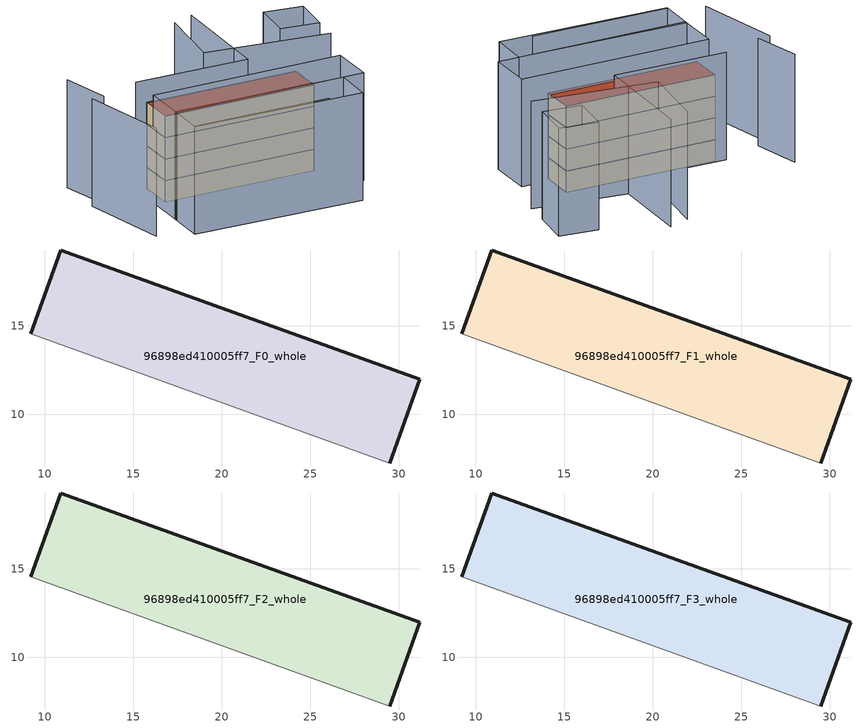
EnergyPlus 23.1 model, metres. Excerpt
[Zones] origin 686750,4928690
96898ed410005ff7_F0_whole
 floor ground (EU_floor_Construction): 29.47,7.25 31.18,11.97 10.9,19.28 9.19,14.55 z0
 wall outside (EU_wall_Construction): 9.19,14.55 10.9,19.28 31.18,11.97 29.47,7.25 z0:3
 wall adiabatic (EU_wall_Construction): 29.47,7.25 9.19,14.55 z0:3
96898ed410005ff7_F1_whole
 floor to 96898ed410005ff7_F0_whole (EU_floor_Construction): 29.47,7.25 31.17,11.97 10.9,19.28 9.19,14.55 z3
 wall outside (EU_wall_Construction): 9.19,14.55 10.9,19.28 31.18,11.97 29.47,7.25 z3:6
 wall adiabatic (EU_wall_Construction): 29.47,7.25 9.19,14.55 z3:6
96898ed410005ff7_F2_whole
 floor to 96898ed410005ff7_F1_whole (EU_floor_Construction): 29.47,7.25 31.17,11.97 10.9,19.28 9.19,14.55 z6
 wall outside (EU_wall_Construction): 9.19,14.55 10.9,19.28 31.18,11.97 29.47,7.25 z6:9
 wall adiabatic (EU_wall_Construction): 29.47,7.25 9.19,14.55 z6:9
96898ed410005ff7_F3_whole
 floor to 96898ed410005ff7_F2_whole (EU_floor_Construction): 29.47,7.25 31.17,11.97 10.9,19.28 9.19,14.55 z9
 wall outside (EU_wall_Construction): 9.19,14.55 10.9,19.28 31.18,11.97 29.47,7.25 z9:12
 wall adiabatic (EU_wall_Construction): 29.47,7.25 9.19,14.55 z9:12
 roof outside (EU_roof_Construction): 31.18,11.97 29.47,7.25 9.19,14.55 10.9,19.28 z12
shading: 4.3,5.01 22.51,-1.69 / 2,20.55 0.48,8.14 / 4.29,27.03 3.62,20.07 / 38.08,12.19 22.55,19.96 / 22.55,19.96 27.16,29.17 / 30.33,29.22 24.76,14.38 / 24.76,14.38 9.7,20.04 / 6.12,9.98 28.64,1.49 / 28.64,1.49 26.71,-3.64 / 26.71,-3.64 4.19,4.85 / 4.19,4.85 6.12,9.98 / 31.51,0.47 5.98,9.58 / 5.98,9.58 8.13,15.6 / 8.13,15.6 33.66,6.49 / 33.66,6.49 31.51,0.47 / 42.13,20.64 39.63,15.48 / 39.63,15.48 34.71,17.86 / 34.71,17.86 37.21,23.02 / 37.21,23.02 42.13,20.64 z0:15
[Building]
EU S2 Campaign: North Axis=0; Terrain=City; Solar Distribution=FullExterior
[Site:Location]
Bologna: Latitude=44.5; Longitude=11.25; Time Zone=1; Elevation=37
[SizingPeriod:WeatherFileDays]
AnnualSizingPeriod: Begin Month=1; Begin Day of Month=1; End Month=12; End Day of Month=31; Day of Week for Start Day=Monday; Use Weather File Daylight Saving Period=No; Use Weather File Rain and Snow Indicators=No
[MATERIAL]
EU_InternalMass_Material: Roughness=MediumRough; Thickness=0.1; Conductivity=1; Density=1800; Specific Heat=900; Thermal Absorptance=0.9; Solar Absorptance=0.7; Visible Absorptance=0.7
[MATERIAL:NOMASS] Roughness=MediumRough; Thermal Absorptance=0.9; Solar Absorptance=0.7; Visible Absorptance=0.7
Name | Thermal Resistance
EU_wall_NoMass | 0.937881
EU_roof_NoMass | 0.548572
EU_floor_NoMass | 0.71348
[CONSTRUCTION]
EU_wall_Construction: EU_wall_NoMass
EU_roof_Construction: EU_roof_NoMass
EU_floor_Construction: EU_floor_NoMass
EU_InternalMass_Construction: EU_InternalMass_Material
[ZONE] Type=1; Multiplier=1; Ceiling Height=autocalculate; Floor Area=autocalculate; Part of Total Floor Area=Yes
Name | Volume
96898ed410005ff7_F0_whole | 324.788
96898ed410005ff7_F1_whole; 96898ed410005ff7_F2_whole; 96898ed410005ff7_F3_whole | 324.789
[INTERNALMASS] Construction=EU_InternalMass_Construction; Surface Area=108.263
Name | Zone or ZoneList
96898ed410005ff7_F0_whole_EU_InternalMass | 96898ed410005ff7_F0_whole
96898ed410005ff7_F1_whole_EU_InternalMass | 96898ed410005ff7_F1_whole
96898ed410005ff7_F2_whole_EU_InternalMass | 96898ed410005ff7_F2_whole
96898ed410005ff7_F3_whole_EU_InternalMass | 96898ed410005ff7_F3_whole
[OTHEREQUIPMENT] Fuel Type=Electricity; Design Level Calculation Method=Watts/Area; Power per Zone Floor Area=1; Fraction Latent=0; Fraction Radiant=0; Fraction Lost=0; Carbon Dioxide Generation Rate=0; EndUse Subcategory=EU_Step8_InternalGains
Name | Zone or ZoneList or Space or SpaceList | Schedule
EU_Step8_InternalGain_96898ed410005ff7_F0_whole_f000 | 96898ed410005ff7_F0_whole | EU_Step8_GainSchedule_96898ed410005ff7_F0_whole_f000
EU_Step8_InternalGain_96898ed410005ff7_F1_whole_f000 | 96898ed410005ff7_F1_whole | EU_Step8_GainSchedule_96898ed410005ff7_F1_whole_f000
EU_Step8_InternalGain_96898ed410005ff7_F2_whole_f000 | 96898ed410005ff7_F2_whole | EU_Step8_GainSchedule_96898ed410005ff7_F2_whole_f000
EU_Step8_InternalGain_96898ed410005ff7_F3_whole_f000 | 96898ed410005ff7_F3_whole | EU_Step8_GainSchedule_96898ed410005ff7_F3_whole_f000
[ZONEVENTILATION:DESIGNFLOWRATE] Schedule=EU_AlwaysOn; Design Flow Rate Calculation Method=AirChanges/Hour; Air Changes per Hour=0.687892; Ventilation Type=Natural; Fan Pressure Rise=0; Fan Total Efficiency=1; Constant Term Coefficient=1; Temperature Term Coefficient=0; Velocity Term Coefficient=0; Velocity Squared Term Coefficient=0; Minimum Indoor Temperature=-100; Maximum Indoor Temperature=100; Delta Temperature=-100; Minimum Outdoor Temperature=-100; Maximum Outdoor Temperature=100; Maximum Wind Speed=40
Name | Zone or ZoneList or Space or SpaceList
EU_ConstantAir_96898ed410005ff7_F0_whole | 96898ed410005ff7_F0_whole
EU_ConstantAir_96898ed410005ff7_F1_whole | 96898ed410005ff7_F1_whole
EU_ConstantAir_96898ed410005ff7_F2_whole | 96898ed410005ff7_F2_whole
EU_ConstantAir_96898ed410005ff7_F3_whole | 96898ed410005ff7_F3_whole
[HVACTEMPLATE:THERMOSTAT] Constant Heating Setpoint=20; Constant Cooling Setpoint=50
EU_HeatOnly_96898ed410005ff7_F0_whole; EU_HeatOnly_96898ed410005ff7_F1_whole; EU_HeatOnly_96898ed410005ff7_F2_whole; EU_HeatOnly_96898ed410005ff7_F3_whole
[HVACTEMPLATE:ZONE:IDEALLOADSAIRSYSTEM] System Availability Schedule=EU_AlwaysOn; Maximum Heating Supply Air Temperature=50; Minimum Cooling Supply Air Temperature=13; Maximum Heating Supply Air Humidity Ratio=0.0156; Minimum Cooling Supply Air Humidity Ratio=0.0077; Heating Limit=NoLimit; Cooling Limit=NoLimit; Heating Availability Schedule=EU_AlwaysOn; Cooling Availability Schedule=EU_CoolingOff; Dehumidification Control Type=ConstantSensibleHeatRatio; Cooling Sensible Heat Ratio=0.7; Dehumidification Setpoint=60; Humidification Control Type=None; Humidification Setpoint=30; Outdoor Air Method=None; Outdoor Air Flow Rate per Person=0.00944; Outdoor Air Flow Rate per Zone Floor Area=0; Outdoor Air Flow Rate per Zone=0; Demand Controlled Ventilation Type=None; Outdoor Air Economizer Type=NoEconomizer; Heat Recovery Type=None; Sensible Heat Recovery Effectiveness=0.7; Latent Heat Recovery Effectiveness=0.65
Name | Template Thermostat
96898ed410005ff7_F0_whole | EU_HeatOnly_96898ed410005ff7_F0_whole
96898ed410005ff7_F1_whole | EU_HeatOnly_96898ed410005ff7_F1_whole
96898ed410005ff7_F2_whole | EU_HeatOnly_96898ed410005ff7_F2_whole
96898ed410005ff7_F3_whole | EU_HeatOnly_96898ed410005ff7_F3_whole
[SIZING:ZONE] Zone Cooling Design Supply Air Temperature Input Method=SupplyAirTemperature; Zone Cooling Design Supply Air Temperature=13; Zone Heating Design Supply Air Temperature Input Method=SupplyAirTemperature; Zone Heating Design Supply Air Temperature=50; Zone Cooling Design Supply Air Humidity Ratio=0.008; Zone Heating Design Supply Air Humidity Ratio=0.008; Cooling Design Air Flow Method=DesignDay; Cooling Design Air Flow Rate=0; Cooling Minimum Air Flow per Zone Floor Area=0.000762; Cooling Minimum Air Flow=0; Cooling Minimum Air Flow Fraction=0.2; Heating Design Air Flow Method=DesignDay; Heating Design Air Flow Rate=0; Heating Maximum Air Flow per Zone Floor Area=0.002032; Heating Maximum Air Flow=0.141576; Heating Maximum Air Flow Fraction=0.3; Account for Dedicated Outdoor Air System=No; Dedicated Outdoor Air System Control Strategy=NeutralSupplyAir; Dedicated Outdoor Air Low Setpoint Temperature for Design=autosize; Dedicated Outdoor Air High Setpoint Temperature for Design=autosize; Zone Load Sizing Method=Sensible Load Only No Latent Load; Zone Latent Cooling Design Supply Air Humidity Ratio Input Method=HumidityRatioDifference; Zone Cooling Design Supply Air Humidity Ratio Difference=0.005; Zone Latent Heating Design Supply Air Humidity Ratio Input Method=HumidityRatioDifference; Zone Humidification Design Supply Air Humidity Ratio Difference=0.005
96898ed410005ff7_F0_whole; 96898ed410005ff7_F1_whole; 96898ed410005ff7_F2_whole; 96898ed410005ff7_F3_whole
[SCHEDULE:CONSTANT]
Name | Hourly Value
EU_AlwaysOn | 1
EU_CoolingOff | 0
[SCHEDULE:FILE] Column Number=1; Rows to Skip at Top=0; Number of Hours of Data=8760; Column Separator=Comma; Interpolate to Timestep=No; Minutes per Item=60; Adjust Schedule for Daylight Savings=Yes
Name | File
EU_Step8_GainSchedule_96898ed410005ff7_F0_whole_f000 | ../../schedules/96898ed410005ff7/96898ed410005ff7_F0_whole_f000_gain.csv
EU_Step8_GainSchedule_96898ed410005ff7_F1_whole_f000 | ../../schedules/96898ed410005ff7/96898ed410005ff7_F1_whole_f000_gain.csv
EU_Step8_GainSchedule_96898ed410005ff7_F2_whole_f000 | ../../schedules/96898ed410005ff7/96898ed410005ff7_F2_whole_f000_gain.csv
EU_Step8_GainSchedule_96898ed410005ff7_F3_whole_f000 | ../../schedules/96898ed410005ff7/96898ed410005ff7_F3_whole_f000_gain.csv
